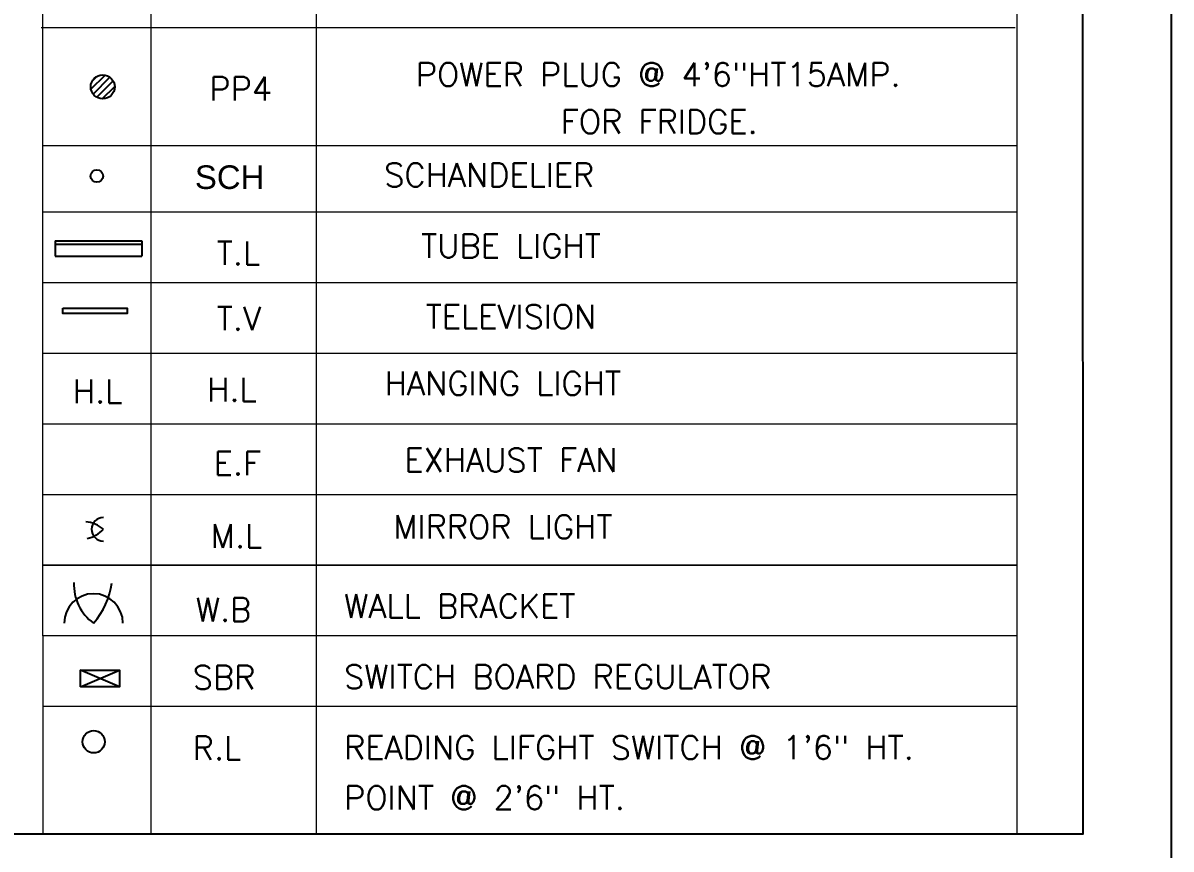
# Model space of a CAD drawing. Header units: inches. Extents: x -13956017 to 293115509, y -946740 to -305538.
# Drawn here: x 1190573 to 1191395, y -915968 to -915377 of the extents above; entities that cross this region are included whole.
import ezdxf

# ---------------------------------------------------------------- set-up
doc = ezdxf.new("R2010")
doc.units = ezdxf.units.IN
doc.header["$LTSCALE"] = 6
for name, color, linetype in [('DIM', 7, 'Continuous'), ('DRAIN', 4, 'Continuous'), ('line', 251, 'Continuous'), ('SET BACK LINE', 7, 'Continuous'), ('TEXT', 250, 'Continuous'), ('trees', 5, 'Continuous')]:
    doc.layers.add(name, color=color, linetype=linetype)
doc.layers.add('TEX', color=250, linetype='Continuous', lineweight=30)
doc.styles.add('ROMANS', font='romans.shx')
doc.styles.add('style1', font='arial.ttf')

# ---------------------------------------------------------------- blocks, each defined once
blk = doc.blocks.new('H')
at = {"layer": 'line', "color": 6, "linetype": 'Continuous'}
for p, q in [((112157.8776681296, 24834.36577829644), (111902.0026227161, 24944.10738101126)), ((111902.0026227161, 24834.36577829644), (112157.8776681296, 24944.10738101126))]:
    blk.add_line(p, q, dxfattribs=at)
blk.add_lwpolyline([(111902.0026227161, 24834.36577829644), (111902.0026227161, 24944.10738101127), (112157.8776681296, 24944.10738101127), (112157.8776681296, 24834.36577829644)], close=True, dxfattribs=at)
blk = doc.blocks.new('FDGSFG')
at = {"color": 151}
blk.add_line((57870.36118333093, -39819.39994108603), (57906.22381239759, -39819.39994108603), dxfattribs=at)
blk.add_circle((57887.63650421175, -39786.19096275484), 2.577393040077078)
at = {"layer": 'DIM', "color": 7, "linetype": 'Continuous', "lineweight": 18, "ltscale": 4}
for p, q in [((57865.21604085404, -39976.58581260268), (57865.21604085388, -39312.54336729352)), ((57909.93800385393, -39312.54336729352), (57909.93800385392, -40058.37621219793)), ((57978.49783162267, -39312.54336729352), (57978.49783162267, -40058.37621219793)), ((58268.53405166892, -39312.54336729352), (58268.53405166892, -39976.58581260268)), ((57864.54592782958, -39724.69658184317), (58267.86393864454, -39724.69658184317)), ((57865.21604085404, -39773.5337856708), (58268.53405166892, -39773.5337856708)), ((57865.21604085404, -39800.95046700272), (58268.53405166892, -39800.95046700272)), ((57865.21604085404, -39830.2230246027), (58268.53405166892, -39830.2230246027)), ((57865.21604085404, -39859.49558220273), (58268.53405166892, -39859.49558220273)), ((57865.21604085404, -39888.7681398027), (58268.53405166892, -39888.7681398027)), ((57865.21604085404, -39918.04069740271), (58268.53405166892, -39918.04069740271)), ((58268.53405166892, -39947.31325500271), (57865.21604085404, -39947.31325500271)), ((57865.21604085404, -39947.31325500271), (58268.53405166892, -39947.31325500271)), ((57865.21604085404, -39976.58581260268), (57865.21604085404, -40005.85837020272)), ((58268.53405166892, -39976.58581260268), (57865.21604085404, -39976.58581260268)), ((58268.53405166892, -39976.58581260268), (58268.53405166892, -40005.85837020272)), ((58268.53405166892, -40005.85837020272), (57865.21604085404, -40005.85837020272)), ((57865.21604085404, -40005.85837020272), (57865.21604085404, -40058.6452193775)), ((58268.53405166892, -40005.85837020272), (58268.53405166892, -40058.6452193775))]:
    blk.add_line(p, q, dxfattribs=at)
at = {"layer": 'DRAIN', "color": 3}
for p, q in [((57885.20442938399, -39750.24276264849), (57891.02995309239, -39744.4172389401)), ((57885.77380067363, -39746.79855469474), (57887.58574513871, -39744.98661022969)), ((57886.08830972308, -39752.23371897342), (57893.02090941724, -39745.30111927928)), ((57887.6135748958, -39753.58329046499), (57894.37048090886, -39746.82638445187)), ((57889.84481630296, -39754.22688572194), (57895.01407616576, -39749.05762585902))]:
    blk.add_line(p, q, dxfattribs=at)
blk.add_circle((57890.06416253626, -39749.27697209242), 4.954771206606321, dxfattribs=at)
at = {"layer": 'line', "color": 151, "linetype": 'Continuous'}
for p, q in [((57870.36118333093, -39812.98225451995), (57870.36118333093, -39819.39994108603)), ((57870.36118333093, -39812.98225451995), (57906.22381239759, -39812.98225451995)), ((57870.36118333093, -39814.32745407383), (57906.22381239759, -39814.32745407383)), ((57906.22381239759, -39812.98225451995), (57906.22381239759, -39819.39994108603))]:
    blk.add_line(p, q, dxfattribs=at)
at = {"layer": 'line', "color": 7}
blk.add_lwpolyline([(57842.61317484731, -39275.8615545038), (58295.58567482261, -39275.8615545038), (58295.86973726413, -40058.6452193775), (57842.89723728882, -40058.6452193775)], close=True, dxfattribs=at)
at = {"layer": 'line', "color": 7, "linetype": 'Continuous'}
blk.add_circle((57886.32688362682, -40020.38724583761), 4.618906302411284, dxfattribs=at)
at = {"layer": 'line', "color": 74, "linetype": 'Continuous'}
for centre, radius, start, end in [((57881.70955626597, -39942.39798648873), 13.19399433705444, 49.18783980017923, 83.94616674445865), ((57890.33290358398, -39932.41202796698), 4.872226541223877, 90, 270), ((57881.48776177376, -39924.67813158269), 11.74945475012443, 280.276698874311, 318.8346362516124)]:
    blk.add_arc(centre, radius, start, end, dxfattribs=at)
at = {"layer": 'line', "color": 1, "linetype": 'Continuous'}
for centre, radius, start, end in [((57897.75576514925, -39955.39329787019), 19.60446316774786, 177.3879603556127, 234.0932426696854), ((57886.25837705962, -39971.27237351135), 12.18056635305969, 0, 180), ((57861.29348075527, -39949.7140052161), 32.98498584268889, 319.1878397990463, 351.3075587348269)]:
    blk.add_arc(centre, radius, start, end, dxfattribs=at)
at = {"layer": 'SET BACK LINE', "color": 0, "lineweight": 25, "ltscale": 0.2}
blk.add_lwpolyline([(57873.56791622251, -39840.91804174585), (57900.23014855096, -39840.91804174585), (57900.23014855096, -39843.10687747371), (57873.56791622251, -39843.10687747371)], close=True, dxfattribs=at)
at = {"color": 5, "linetype": 'Continuous', "xscale": 0.06317999999737367, "yscale": 0.06317999999737367, "zscale": 0.06317999999737367}
blk.add_blockref('H', (50810.88868418614, -41566.74746454963), dxfattribs=at)
at = {"layer": 'DRAIN', "color": 3, "style": 'style1'}
blk.add_text('SCH', height=9.757519200000003, dxfattribs=at).set_placement((57928.22768744975, -39791.53209290497))
at = {"layer": 'TEXT', "color": 7, "linetype": 'Continuous', "lineweight": 13, "style": 'ROMANS'}
for s, p in [('PP4', (57934.24880612418, -39754.94131194954)), ('SCHANDELIER', (58006.64896162455, -39790.62917488017)), ('T.L', (57937.28028001602, -39823.00881513343)), ('T.V', (57937.28028001602, -39850.04265871623)), ('H.L', (57877.71613330248, -39880.16950175273)), ('H.L', (57933.34184696554, -39879.45709478379)), ('E.F', (57936.04089421703, -39909.97575693554)), ('M.L', (57934.80150841803, -39940.0990455334)), ('W.B', (57928.60458708567, -39970.57248853808)), ('WALL BRACKET', (57990.03694451358, -39969.09066857932)), ('SBR', (57927.36519362372, -39998.60655633553)), ('SWITCH BOARD REGULATOR', (57990.03694451358, -39998.36322617929)), ('R.L', (57927.36519362372, -40027.87911393552)), ('READING LIFGHT SWITCH @ 1\'6" HT.', (57990.03694451358, -40027.63578377933)), ('POINT @ 2\'6" HT.', (57990.03694451358, -40048.42095777678))]:
    blk.add_text(s, height=9.757519200000003, dxfattribs=at).set_placement(p)
at = {"layer": 'TEXT', "color": 7, "linetype": 'Continuous', "lineweight": 13, "char_height": 9.757519200000003, "attachment_point": 5, "style": 'ROMANS'}
for s, insert in [('POWER PLUG @ 4\'6"HT15AMP.', (58120.09080125899, -39744.16711841171)), ('FOR FRIDGE.', (58120.49692495449, -39763.69300222753)), (' TUBE LIGHT', (58055.77823012352, -39815.12514686934)), (' TELEVISION', (58055.77823012352, -39844.39770446931)), ('HANGING LIGHT ', (58055.77823012352, -39872.04400886929)), ('MIRROR LIGHT', (58055.77823012352, -39931.40225066928))]:
    blk.add_mtext(s, dxfattribs=dict(at, insert=insert))
at = {"layer": 'TEXT', "color": 7, "linetype": 'Continuous', "lineweight": 13, "insert": (58055.77823012352, -39903.7559462693), "char_height": 9.757519200000003, "width": 211.0716249844118, "attachment_point": 5, "style": 'ROMANS'}
blk.add_mtext(' EXHAUST FAN', dxfattribs=at)

msp = doc.modelspace()

# ---------------------------------------------------------------- linework, layer by layer
at = {"layer": 'TEX', "lineweight": 25, "ltscale": 0.3}
msp.add_lwpolyline([(1191395.046043767, -916133.2070083738), (1187607.482739919, -916133.2070083738), (1187607.482739919, -913266.0712400847), (1191395.046043767, -913266.0712400847)], close=True, dxfattribs=at)

# ---------------------------------------------------------------- block references
at = {"layer": 'trees', "color": 2, "lineweight": 70, "xscale": 1.728876131292549, "yscale": 1.728876131292549, "zscale": 1.728876131292549}
msp.add_blockref('FDGSFG', (1090545.535826795, -846701.0092921497), dxfattribs=at)

doc.saveas('drawing.dxf')
